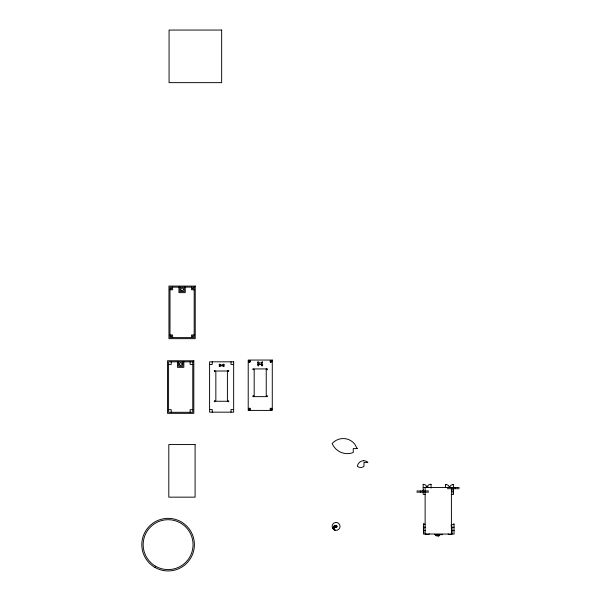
<?xml version="1.0" encoding="UTF-8"?>
<svg xmlns="http://www.w3.org/2000/svg" width="601" height="601" viewBox="0 0 601 601"><rect width="100%" height="100%" fill="white"/><g stroke="black" fill="none" stroke-linecap="round" stroke-linejoin="round"><path stroke-width="0.9" d="M261.818 365.754L262.607 364.439L261.818 364.439L261.818 365.754L262.607 365.754L262.607 364.439M450.983 525.244L454.055 524.057L454.063 534.049L452.087 534.049A3.944 3.944 0 0 1 448.143 534.049M450.111 534.574L452.087 534.049L452.087 527.22A3.944 3.944 0 0 0 451.133 526.822M445.499 487.388L445.499 484.571L446.348 484.586A3.726 3.726 0 0 1 449.443 487.201L450.96 485.21L453.387 484.571L453.394 494.563L451.411 494.563M423.307 489.898A3.944 3.944 0 0 0 423.172 490.919L423.172 484.346L425.591 484.992L427.116 486.975A3.726 3.726 0 0 1 430.203 484.361L431.06 484.346L431.06 488.102M451.411 488.185L451.426 534.041L423.427 533.996L423.435 524.004L425.102 524.26M170 289.757L172.63 289.757L172.63 287.128M194.183 289.757L191.554 289.757L191.554 287.128M170 334.982L172.63 334.982L172.63 337.612M194.183 334.982L191.554 334.982L191.554 337.612M257.874 361.99L258.663 361.99L258.663 363.305L257.874 363.305L257.874 361.99L258.663 363.305M257.874 364.041L258.663 364.041L258.663 365.754L257.874 365.754L257.874 364.041L258.663 365.754M168.581 364.446L171.21 364.446L171.21 361.817M192.771 364.446L190.141 364.446L190.141 361.817M209.599 364.446L212.228 364.446L212.228 361.817M233.654 364.446L231.024 364.446L231.024 361.817M209.599 409.536L212.228 409.536L212.228 412.166M233.654 409.536L231.024 409.536L231.024 412.166M168.581 409.664L171.21 409.664L171.21 412.294M192.771 409.664L190.141 409.664L190.141 412.294M423.172 484.346L423.66 484.346M430.369 484.346L431.06 484.346M445.499 484.571L446.182 484.571M452.891 484.571L453.387 484.571M423.164 487.501L459.179 487.501M447.437 488.703L459.179 488.703M416.839 490.972L428.588 490.972M451.411 491.145L453.394 491.145M416.839 492.166L428.588 492.166M425.14 494.338L423.164 494.338L423.164 491.776M423.435 524.004L423.923 524.004M453.567 524.057L454.055 524.057M423.427 527.167L425.403 527.167M452.087 527.22L454.063 527.22M423.427 530.578L425.403 530.578M452.087 530.63L454.063 530.63M434.621 534.657L442.509 534.657M435.65 535.514L439.586 535.514M435.988 535.739L439.256 535.739M438.865 535.882L436.709 535.739M427.379 534.522L425.403 533.996A3.944 3.944 0 0 0 429.347 533.996M334.111 529.804A3.944 3.944 0 0 1 334.111 522.975A3.944 3.944 0 0 1 340.023 526.386A3.944 3.944 0 0 1 334.111 529.804A2.517 2.517 0 0 1 333.239 528.437L333.172 527.896A2.517 2.517 0 0 1 336.079 525.364A1.029 1.029 0 0 1 337.108 526.386A1.029 1.029 0 0 1 336.079 527.415L335.478 527.31A2.622 2.622 0 0 0 334.569 527.415A1.78 1.78 0 0 0 335.058 530.195L332.661 528.362M455.31 487.501L455.31 488.703M438.565 534.657L438.602 535.882M425.132 534.041L425.132 487.501A3.944 3.944 0 0 1 429.084 487.501M420.715 490.972L420.715 492.166M185.243 287.128L185.243 292.649L178.94 292.649L178.94 287.128M184.199 287.128L184.199 291.598L179.992 291.598L179.992 287.128M183.831 361.817L183.831 367.339L177.52 367.339L177.52 361.817M182.779 361.817L182.779 366.287L178.572 366.287L178.572 361.817M452.853 489.169A3.944 3.944 0 0 1 452.853 493.113M447.467 487.727A3.944 3.944 0 0 1 451.411 487.727M423.96 532.554A3.944 3.944 0 0 1 423.96 528.61M170.932 288.337C171.398 289.847 172.119 287.278 170.932 288.337M170.932 336.192C171.413 337.694 172.104 335.125 170.932 336.192M192.493 288.337C192.974 289.847 193.665 287.278 192.493 288.337M192.493 336.192C192.974 337.694 193.665 335.125 192.493 336.192M214.279 370.877C214.955 372.981 215.924 369.39 214.279 370.877M214.279 401.115C214.955 403.218 215.924 399.62 214.279 401.115M227.899 370.877C228.575 372.981 229.537 369.39 227.899 370.877M227.899 401.115C228.575 403.218 229.537 399.62 227.899 401.115M249.122 361.261C249.64 362.869 250.369 360.134 249.122 361.261M252.901 369.119C253.577 371.23 254.539 367.632 252.901 369.119M249.122 408.988C249.64 410.596 250.369 407.854 249.122 408.988M252.901 396.097C253.577 398.2 254.539 394.609 252.901 396.097M266.521 369.119C267.197 371.23 268.159 367.632 266.521 369.119M270.555 361.261C271.066 362.869 271.802 360.134 270.555 361.261M266.521 396.097C267.197 398.2 268.159 394.609 266.521 396.097M270.555 408.988C271.066 410.596 271.802 407.854 270.555 408.988M336.395 526.386L334.231 526.777A1.811 1.811 0 0 1 335.576 526.04L336.395 526.386M336.77 526.386L336.26 527.054L334.126 527.445A2.111 2.111 0 0 0 333.773 528.662L333.502 527.888A2.179 2.179 0 0 1 335.553 525.665L336.77 526.386M363.71 460.749L362.561 460.847A6.288 6.288 0 0 0 357.4 466.361A5.364 5.364 0 0 0 363.973 466.361L363.973 462.417L367.917 462.417A6.288 6.288 0 0 0 363.71 460.749M221.656 30.05L169.069 30.05L169.069 82.638L221.656 82.638L221.656 30.05M195.235 286.076L168.949 286.076L168.949 338.663L195.235 338.663L195.235 286.076M194.183 287.128L170 287.128L170 337.612L194.183 337.612L194.183 287.128M272.276 360.059L248.213 360.059L248.213 410.408L272.276 410.408L272.276 360.059M193.822 360.765L167.529 360.765L167.529 413.345L193.822 413.345L193.822 360.765M192.771 361.817L168.581 361.817L168.581 412.294L192.771 412.294L192.771 361.817M233.654 361.817L209.599 361.817L209.599 412.166L233.654 412.166L233.654 361.817M262.607 361.99L261.818 361.99L261.818 363.305L262.607 363.305L262.607 361.99M261.427 362.884L259.061 362.884L259.061 364.461L261.427 364.461L261.427 362.884M220.049 364.274L219.26 364.274L219.26 365.062L220.049 365.062L220.049 364.274M223.993 364.274L223.204 364.274L223.204 365.062L223.993 365.062L223.993 364.274M222.806 365.062L220.439 365.062L220.439 365.799L222.806 365.799L222.806 365.062M220.049 365.799L219.26 365.799L219.26 366.587L220.049 366.587L220.049 365.799M223.993 365.799L223.204 365.799L223.204 366.587L223.993 366.587L223.993 365.799M266.235 368.931L254.178 368.931L254.178 396.645L266.235 396.645L266.235 368.931M227.411 371.02L215.842 371.02L215.842 401.258L227.411 401.258L227.411 371.02M195.1 444.567L168.806 444.567L168.806 497.155L195.1 497.155L195.1 444.567M357.197 448.594L353.253 448.594L353.253 452.538A16.452 16.452 0 0 1 332.165 443.53A14.755 14.755 0 0 1 354.748 444.101L357.197 448.594M154.96 567.427A26.294 26.294 0 0 0 194.401 544.656A26.294 26.294 0 0 0 154.96 521.886A26.294 26.294 0 0 0 154.96 567.427M155.636 566.262A24.949 24.949 0 0 0 193.056 544.656A24.949 24.949 0 0 0 155.636 523.05A24.949 24.949 0 0 0 155.636 566.262M180.015 365.19A1.315 1.315 0 0 0 181.99 364.048A1.315 1.315 0 0 0 180.015 362.914A1.315 1.315 0 0 0 180.015 365.19M181.164 290.291A1.315 1.315 0 0 0 183.365 289.705A1.315 1.315 0 0 0 181.75 288.089A1.315 1.315 0 0 0 181.164 290.291M270.495 362.17A0.917 0.917 0 0 0 271.877 361.374A0.917 0.917 0 0 0 270.495 360.577A0.917 0.917 0 0 0 270.495 362.17M249.069 409.89A0.917 0.917 0 0 0 250.452 409.093A0.917 0.917 0 0 0 249.069 408.297A0.917 0.917 0 0 0 249.069 409.89M249.069 362.17A0.917 0.917 0 0 0 250.452 361.374A0.917 0.917 0 0 0 249.069 360.577A0.917 0.917 0 0 0 249.069 362.17M270.495 409.89A0.917 0.917 0 0 0 271.877 409.093A0.917 0.917 0 0 0 270.495 408.297A0.917 0.917 0 0 0 270.495 409.89"/></g></svg>
